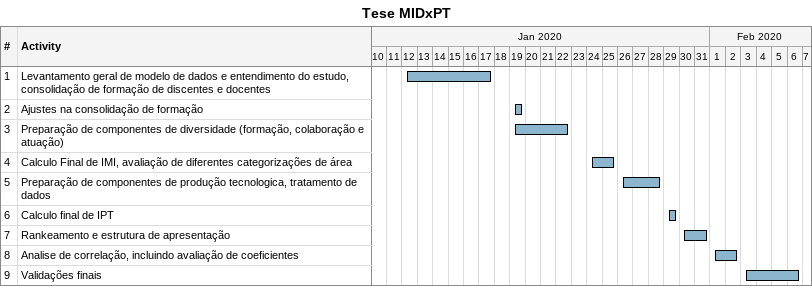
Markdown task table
Tese MIDxPT

| ID | Task | Start | Finish |
|---|---|---|---|
| 1 | Levantamento geral de modelo de dados e entendimento do estudo, consolidação de formação de discentes e docentes | 2020-01-12 | 2020-01-17 |
| 2 | Ajustes na consolidação de formação | 2020-01-19 | 2020-01-19 |
| 3 | Preparação de componentes de diversidade (formação, colaboração e atuação) | 2020-01-19 | 2020-01-22 |
| 4 | Calculo Final de IMI, avaliação de diferentes categorizações de área | 2020-01-24 | 2020-01-25 |
| 5 | Preparação de componentes de produção tecnologica, tratamento de dados | 2020-01-26 | 2020-01-28 |
| 6 | Calculo final de IPT | 2020-01-29 | 2020-01-29 |
| 7 | Rankeamento e estrutura de apresentação | 2020-01-30 | 2020-01-31 |
| 8 | Analise de correlação, incluindo avaliação de coeficientes | 2020-02-01 | 2020-02-02 |
| 9 | Validações finais | 2020-02-03 | 2020-02-06 |
